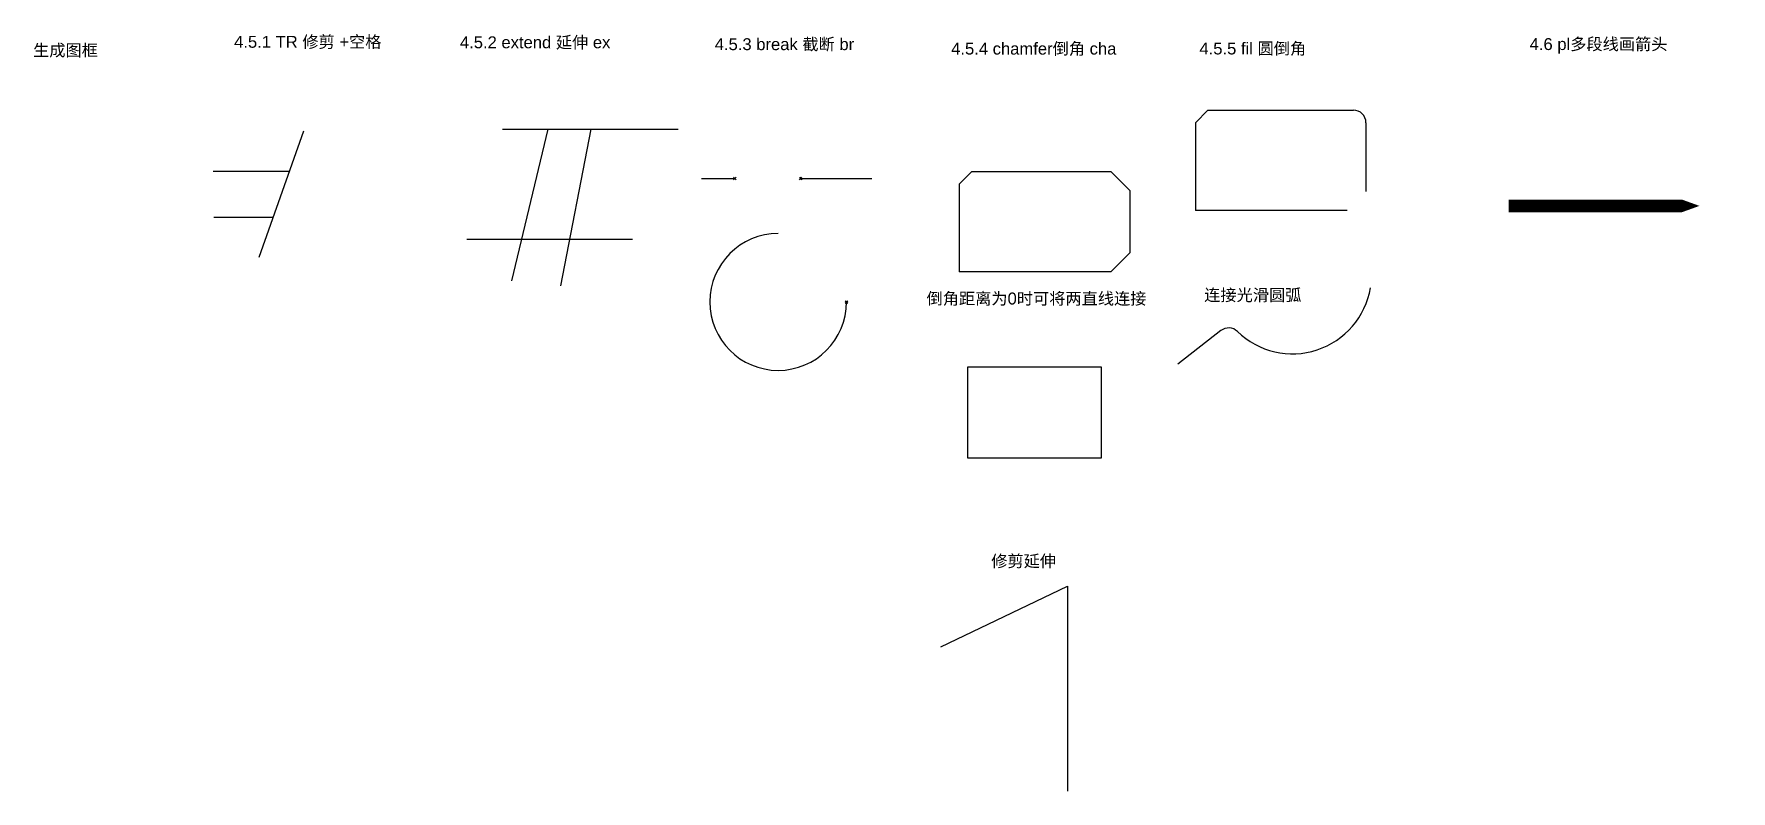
# Model space of a CAD drawing. Header units: millimetres. Extents: x -134 to 1212, y -576 to 24.
import ezdxf

# ---------------------------------------------------------------- set-up
doc = ezdxf.new("R2010")
doc.units = ezdxf.units.MM
doc.header["$PDMODE"] = 35
doc.styles.get("Standard").update_dxf_attribs({"font": 'arial.ttf'})

msp = doc.modelspace()

# ---------------------------------------------------------------- linework, layer by layer
for p, q in [((787.1, -46.3), (797.1, -36.3)), ((797.1, -36.3), (912.4, -36.3)), ((79.7, -53.1), (44.3, -153)), ((237.7, -51.5), (377, -51.5)), ((273.4, -51.5), (244.7, -171.7)), ((307.6, -51.5), (283.6, -175.6)), ((787.1, -46.3), (787.1, -115.8)), ((922.4, -46.3), (922.4, -100.8)), ((8.1, -84.6), (68.5, -84.6)), ((395.4, -90.5), (421.8, -90.5)), ((474, -90.5), (530.4, -90.5)), ((599.8, -94.9), (609.8, -84.9)), ((609.8, -84.9), (720, -84.9)), ((720, -84.9), (735, -99.9)), ((599.8, -94.9), (599.8, -164.4)), ((735, -99.9), (735, -149.4)), ((8.5, -121.1), (55.6, -121.1)), ((907.4, -115.8), (787.1, -115.8)), ((209.3, -138.6), (340.8, -138.6)), ((735, -149.4), (720, -164.4)), ((720, -164.4), (599.8, -164.4)), ((807.3, -211), (773.2, -237.6)), ((606.5, -312.1), (606.5, -239.8)), ((606.5, -239.8), (712.5, -239.8)), ((712.5, -239.8), (712.5, -312.1)), ((712.5, -312.1), (606.5, -312.1)), ((585.1, -461.5), (685.7, -413.4)), ((685.7, -413.4), (685.7, -575.8))]:
    msp.add_line(p, q)
msp.add_lwpolyline([(1035.5, -112.2, 10, 10, 0), (1117.7, -112.2, 50, 0, 0), (1186.9, -112.2, 0, 0, 0)], format="xyseb")
for centre, radius, start, end in [((912.4, -46.3), 10, 360, 90), ((456.2, -188.3), 54.2, 90, 0), ((864.1, -166.7), 62.7, 225.8362, 350.4512), ((813.5, -218.9), 10, 45.8362, 127.9331)]:
    msp.add_arc(centre, radius, start, end)
for p in [(421.8, -90.5), (474, -90.5), (510.4, -188.3)]:
    msp.add_point(p)

# ---------------------------------------------------------------- texts
for s, height, p in [('生成图框 ', 9.42, (-134.7, 6.4)), ('4.5.1 TR 修剪 +空格', 9.421, (24.7, 13.1)), ('4.5.2 extend 延伸 ex', 9.421, (203.8, 12.7)), ('4.5.3 break 截断 br', 9.421, (405.9, 11.2)), ('4.5.4 chamfer倒角 cha', 9.421, (593.4, 7.7)), ('4.5.5 fil 圆倒角', 9.421, (790.3, 7.8)), ('4.6 pl多段线画箭头', 9.421, (1052.2, 11.3)), ('倒角距离为0时可将两直线连接', 9.421, (573.9, -190.3)), ('连接光滑圆弧', 9.42, (794.1, -187.5)), ('修剪延伸', 9.42, (625.2, -398.3))]:
    msp.add_text(s, height=height).set_placement(p)

doc.saveas('drawing.dxf')
